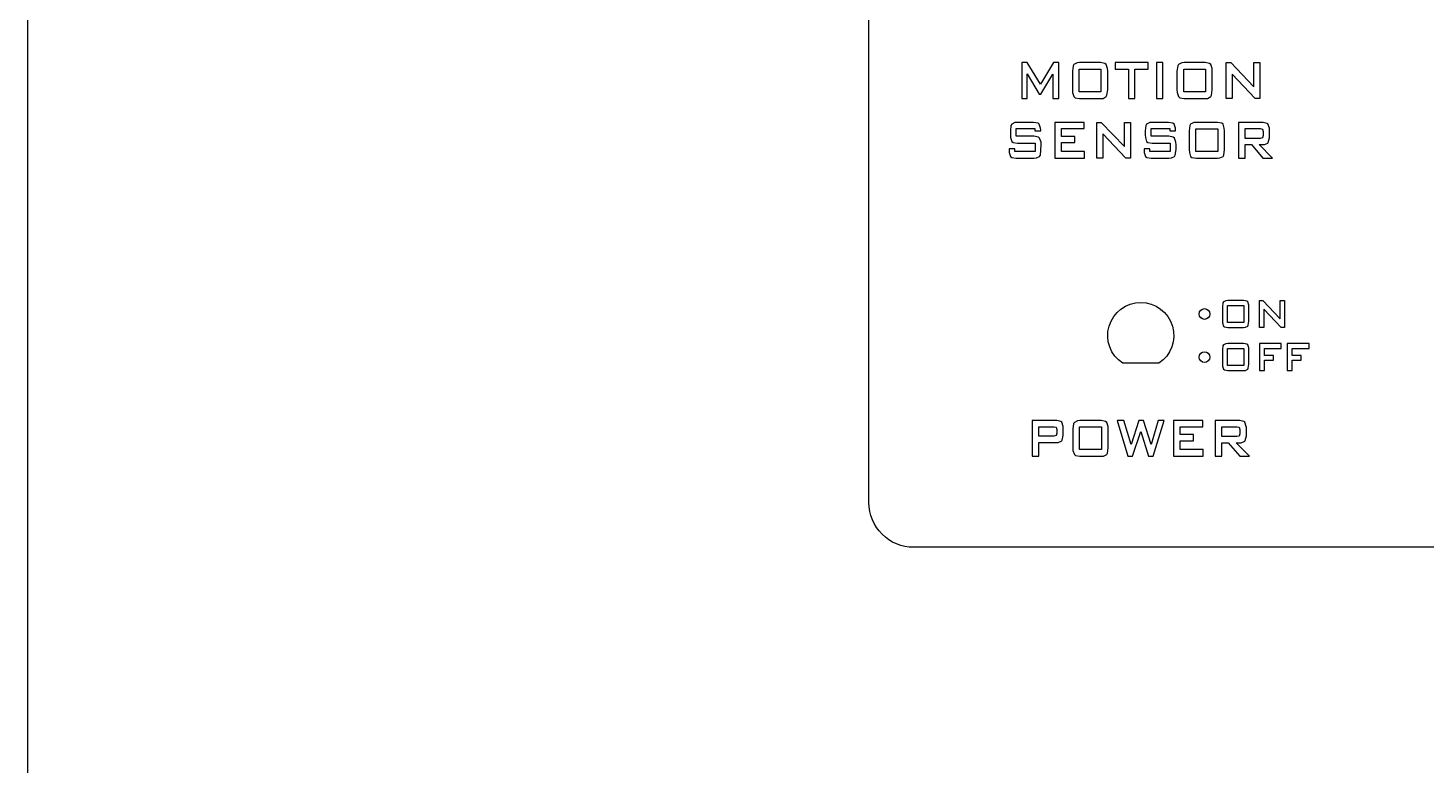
# Model space of a CAD drawing. Header units: inches. Extents: x 17686.2 to 17710.1, y 16300.4 to 16318.2.
# Drawn here: x 17686.235 to 17690.142, y 16304.663 to 16306.723 of the extents above; entities that cross this region are included whole.
import ezdxf

# ---------------------------------------------------------------- set-up
doc = ezdxf.new("R2010")
doc.units = ezdxf.units.IN
doc.header["$MEASUREMENT"] = 0

msp = doc.modelspace()

# ---------------------------------------------------------------- linework, layer by layer
at = {"color": 3}
msp.add_lwpolyline([(17686.2346, 16315.4846), (17710.1116, 16315.4846), (17710.1116, 16300.3715), (17686.2346, 16300.3715)], close=True, dxfattribs=at)
at = {"color": 1, "linetype": 'ByBlock'}
for points in [[(17688.7098, 16308.8868), (17693.771, 16308.8868, -0.414214), (17693.896, 16308.7618), (17693.896, 16305.3968, -0.414214), (17693.771, 16305.2718), (17688.7098, 16305.2718, -0.414214), (17688.5848, 16305.3968), (17688.5848, 16308.7618, -0.414214)], [(17689.3949, 16305.786), (17689.2939, 16305.786, -3.366502)]]:
    msp.add_lwpolyline(points, format="xyb", close=True, dxfattribs=at)
at = {"color": 2, "linetype": 'ByBlock', "flags": 128}
for points in [[(17689.0266, 16306.526), (17689.0266, 16306.5947), (17689.0609, 16306.5379), (17689.0648, 16306.5379), (17689.0982, 16306.5942), (17689.0987, 16306.526), (17689.1158, 16306.526), (17689.1158, 16306.6263), (17689.1008, 16306.6263), (17689.0644, 16306.5656), (17689.0266, 16306.6263), (17689.0116, 16306.6263), (17689.0116, 16306.526)], [(17689.3282, 16306.526), (17689.3282, 16306.6083), (17689.3651, 16306.6083), (17689.3651, 16306.6263), (17689.2732, 16306.6263), (17689.2732, 16306.6083), (17689.3097, 16306.6083), (17689.3097, 16306.526)], [(17689.388, 16306.526), (17689.4064, 16306.526), (17689.4064, 16306.6263), (17689.388, 16306.6263)], [(17689.446, 16306.5423), (17689.45, 16306.5313), (17689.4535, 16306.5282), (17689.4658, 16306.526), (17689.5243, 16306.526), (17689.5313, 16306.5264), (17689.5401, 16306.5313), (17689.5423, 16306.5348), (17689.5441, 16306.5498), (17689.5441, 16306.6096), (17689.5401, 16306.6211), (17689.5366, 16306.6237), (17689.5243, 16306.6263), (17689.4658, 16306.6263), (17689.4588, 16306.6259), (17689.45, 16306.6211), (17689.4478, 16306.6175), (17689.4456, 16306.6026), (17689.4456, 16306.5498)], [(17689.596, 16306.6263), (17689.6606, 16306.5586), (17689.6606, 16306.6263), (17689.6773, 16306.6263), (17689.6773, 16306.526), (17689.6645, 16306.526), (17689.5999, 16306.5942), (17689.5999, 16306.526), (17689.5832, 16306.526), (17689.5832, 16306.6263)], [(17689.1721, 16306.5449), (17689.1721, 16306.6083), (17689.2332, 16306.6083), (17689.2332, 16306.5449)], [(17689.4645, 16306.5449), (17689.4645, 16306.6083), (17689.5256, 16306.6083), (17689.5256, 16306.5449)], [(17689.1044, 16306.3592), (17689.187, 16306.3592), (17689.187, 16306.3782), (17689.1228, 16306.3782), (17689.1228, 16306.4028), (17689.1598, 16306.4028), (17689.1598, 16306.42), (17689.1228, 16306.42), (17689.1228, 16306.4424), (17689.1862, 16306.4424), (17689.1862, 16306.4591), (17689.1044, 16306.4591)], [(17689.2341, 16306.4591), (17689.2987, 16306.3918), (17689.2987, 16306.4591), (17689.3154, 16306.4591), (17689.3154, 16306.3592), (17689.3027, 16306.3592), (17689.238, 16306.427), (17689.238, 16306.3592), (17689.2213, 16306.3592), (17689.2213, 16306.4591)], [(17689.3572, 16306.4173), (17689.3607, 16306.4059), (17689.3642, 16306.4032), (17689.3766, 16306.401), (17689.4262, 16306.401), (17689.4262, 16306.3782), (17689.3699, 16306.3782), (17689.3699, 16306.3856), (17689.3537, 16306.3856), (17689.3537, 16306.3755), (17689.3576, 16306.3641), (17689.3611, 16306.3614), (17689.3735, 16306.3592), (17689.4227, 16306.3592), (17689.4298, 16306.3597), (17689.439, 16306.3641), (17689.4407, 16306.368), (17689.4429, 16306.383), (17689.4429, 16306.3966), (17689.4425, 16306.4037), (17689.439, 16306.4151), (17689.435, 16306.4182), (17689.4227, 16306.4204), (17689.373, 16306.4204), (17689.373, 16306.442), (17689.4254, 16306.442), (17689.4254, 16306.4354), (17689.4416, 16306.4354), (17689.4416, 16306.4428), (17689.4377, 16306.4543), (17689.4342, 16306.4569), (17689.4218, 16306.4591), (17689.3766, 16306.4591), (17689.3699, 16306.4587), (17689.3607, 16306.4543), (17689.3589, 16306.4508), (17689.3568, 16306.4358), (17689.3568, 16306.4244)], [(17689.4803, 16306.3755), (17689.4838, 16306.3641), (17689.4874, 16306.3614), (17689.4997, 16306.3592), (17689.5586, 16306.3592), (17689.5652, 16306.3597), (17689.5744, 16306.3641), (17689.5762, 16306.368), (17689.5783, 16306.383), (17689.5783, 16306.4358), (17689.5779, 16306.4428), (17689.5744, 16306.4543), (17689.5709, 16306.4569), (17689.5586, 16306.4591), (17689.4997, 16306.4591), (17689.4931, 16306.4587), (17689.4838, 16306.4543), (17689.4816, 16306.4508), (17689.4799, 16306.4358), (17689.4799, 16306.383)], [(17689.4983, 16306.3782), (17689.4983, 16306.4415), (17689.5599, 16306.4415), (17689.5599, 16306.3782)], [(17689.636, 16306.3592), (17689.636, 16306.3971), (17689.6536, 16306.3971), (17689.6856, 16306.3592), (17689.7125, 16306.3592), (17689.6755, 16306.3971), (17689.6901, 16306.3971), (17689.6997, 16306.4015), (17689.7006, 16306.4028), (17689.7041, 16306.4164), (17689.7041, 16306.4398), (17689.7037, 16306.4428), (17689.6997, 16306.4547), (17689.6975, 16306.4565), (17689.6861, 16306.4591), (17689.6175, 16306.4591), (17689.6175, 16306.3592)], [(17689.6777, 16306.442), (17689.6843, 16306.4402), (17689.6861, 16306.4341), (17689.6861, 16306.4222), (17689.6843, 16306.416), (17689.6777, 16306.4143), (17689.636, 16306.4143), (17689.636, 16306.442)], [(17689.5727, 16305.8987), (17689.5757, 16305.8899), (17689.5782, 16305.888), (17689.5873, 16305.8864), (17689.6316, 16305.8864), (17689.6368, 16305.8867), (17689.6436, 16305.8899), (17689.6449, 16305.8928), (17689.6465, 16305.9039), (17689.6465, 16305.9436), (17689.6461, 16305.9488), (17689.6436, 16305.9576), (17689.641, 16305.9595), (17689.6316, 16305.9615), (17689.5873, 16305.9615), (17689.5824, 16305.9608), (17689.5757, 16305.9576), (17689.574, 16305.955), (17689.5724, 16305.9436), (17689.5724, 16305.9039)], [(17689.6853, 16305.9615), (17689.7338, 16305.9106), (17689.7338, 16305.9615), (17689.7464, 16305.9615), (17689.7464, 16305.8864), (17689.7367, 16305.8864), (17689.6882, 16305.9372), (17689.6882, 16305.8864), (17689.6759, 16305.8864), (17689.6759, 16305.9615)], [(17689.5866, 16305.9003), (17689.5866, 16305.9479), (17689.6326, 16305.9479), (17689.6326, 16305.9003)], [(17689.5727, 16305.7783), (17689.5757, 16305.7695), (17689.5782, 16305.7676), (17689.5873, 16305.766), (17689.6316, 16305.766), (17689.6368, 16305.7663), (17689.6436, 16305.7695), (17689.6449, 16305.7724), (17689.6465, 16305.7838), (17689.6465, 16305.8232), (17689.6461, 16305.8288), (17689.6436, 16305.8372), (17689.641, 16305.8391), (17689.6316, 16305.841), (17689.5873, 16305.841), (17689.5824, 16305.8407), (17689.5757, 16305.8372), (17689.574, 16305.8346), (17689.5724, 16305.8232), (17689.5724, 16305.7838)], [(17689.6898, 16305.766), (17689.6898, 16305.7944), (17689.715, 16305.7944), (17689.715, 16305.808), (17689.6898, 16305.808), (17689.6898, 16305.8278), (17689.7367, 16305.8278), (17689.7367, 16305.841), (17689.6759, 16305.841), (17689.6759, 16305.766)], [(17689.7677, 16305.766), (17689.7677, 16305.7944), (17689.7929, 16305.7944), (17689.7929, 16305.808), (17689.7677, 16305.808), (17689.7677, 16305.8278), (17689.8146, 16305.8278), (17689.8146, 16305.841), (17689.7538, 16305.841), (17689.7538, 16305.766)], [(17689.5866, 16305.7799), (17689.5866, 16305.8274), (17689.6326, 16305.8274), (17689.6326, 16305.7799)], [(17689.0593, 16305.5261), (17689.0593, 16305.5651), (17689.1138, 16305.5651), (17689.1235, 16305.5695), (17689.1244, 16305.5708), (17689.1275, 16305.5841), (17689.1275, 16305.6094), (17689.1235, 16305.6214), (17689.1213, 16305.6231), (17689.1094, 16305.6262), (17689.0412, 16305.6262), (17689.0412, 16305.5261)], [(17689.1014, 16305.6089), (17689.108, 16305.6072), (17689.1098, 16305.601), (17689.1098, 16305.5903), (17689.108, 16305.5841), (17689.1014, 16305.5824), (17689.0593, 16305.5824), (17689.0593, 16305.6089)], [(17689.155, 16305.5425), (17689.159, 16305.5309), (17689.1621, 16305.5283), (17689.1745, 16305.5261), (17689.2333, 16305.5261), (17689.24, 16305.5265), (17689.2493, 16305.5309), (17689.2511, 16305.5345), (17689.2533, 16305.5496), (17689.2533, 16305.6023), (17689.2529, 16305.6094), (17689.2493, 16305.6209), (17689.2458, 16305.6236), (17689.2333, 16305.6262), (17689.1745, 16305.6262), (17689.1678, 16305.6253), (17689.159, 16305.6209), (17689.1567, 16305.6174), (17689.1545, 16305.6023), (17689.1545, 16305.5496)], [(17689.1731, 16305.5447), (17689.1731, 16305.6081), (17689.2347, 16305.6081), (17689.2347, 16305.5447)], [(17689.3086, 16305.5261), (17689.3215, 16305.5261), (17689.3441, 16305.5952), (17689.3658, 16305.5261), (17689.3786, 16305.5261), (17689.4096, 16305.6262), (17689.3928, 16305.6262), (17689.3733, 16305.5589), (17689.3516, 16305.6262), (17689.3387, 16305.6262), (17689.3175, 16305.5589), (17689.2971, 16305.6262), (17689.2781, 16305.6262)], [(17689.4357, 16305.5261), (17689.5186, 16305.5261), (17689.5186, 16305.5447), (17689.4544, 16305.5447), (17689.4544, 16305.5695), (17689.4915, 16305.5695), (17689.4915, 16305.5868), (17689.4544, 16305.5868), (17689.4544, 16305.6089), (17689.5177, 16305.6089), (17689.5177, 16305.6262), (17689.4357, 16305.6262)], [(17689.5713, 16305.5261), (17689.5713, 16305.5637), (17689.5885, 16305.5637), (17689.6209, 16305.5261), (17689.6479, 16305.5261), (17689.6107, 16305.5637), (17689.6213, 16305.5637), (17689.6253, 16305.5642), (17689.635, 16305.5682), (17689.6359, 16305.5699), (17689.6395, 16305.5832), (17689.6395, 16305.6067), (17689.639, 16305.6094), (17689.635, 16305.6214), (17689.6328, 16305.6231), (17689.6213, 16305.6262), (17689.5526, 16305.6262), (17689.5526, 16305.5261)], [(17689.6129, 16305.6089), (17689.6195, 16305.6072), (17689.6213, 16305.601), (17689.6213, 16305.589), (17689.6195, 16305.5828), (17689.6129, 16305.581), (17689.5713, 16305.581), (17689.5713, 16305.6089)]]:
    msp.add_lwpolyline(points, close=True, dxfattribs=at)
for points in [[(17689.1536, 16306.6026), (17689.1536, 16306.5423), (17689.1576, 16306.5313), (17689.1611, 16306.5282), (17689.1734, 16306.526), (17689.2319, 16306.526), (17689.2389, 16306.5264), (17689.2477, 16306.5313), (17689.2499, 16306.5348), (17689.2521, 16306.5498), (17689.2521, 16306.6026), (17689.2517, 16306.6096), (17689.2477, 16306.6211), (17689.2442, 16306.6237), (17689.2319, 16306.6263), (17689.1734, 16306.6263), (17689.1664, 16306.6259), (17689.1576, 16306.6211), (17689.1554, 16306.6175), (17689.1536, 16306.6026)], [(17688.9799, 16306.4358), (17688.9799, 16306.4173), (17688.9839, 16306.4059), (17688.9874, 16306.4032), (17688.9997, 16306.401), (17689.0494, 16306.401), (17689.0494, 16306.3782), (17688.9927, 16306.3782), (17688.9927, 16306.3856), (17688.9764, 16306.3856), (17688.9764, 16306.383), (17688.9769, 16306.3755), (17688.9808, 16306.3641), (17688.9839, 16306.3614), (17688.9966, 16306.3592), (17689.0459, 16306.3592), (17689.0529, 16306.3597), (17689.0617, 16306.3641), (17689.0639, 16306.368), (17689.0657, 16306.3966), (17689.0657, 16306.4037), (17689.0617, 16306.4151), (17689.0582, 16306.4182), (17689.0459, 16306.4204), (17688.9962, 16306.4204), (17688.9962, 16306.442), (17689.0485, 16306.442), (17689.0485, 16306.4354), (17689.0648, 16306.4354), (17689.0648, 16306.4376), (17689.0644, 16306.4428), (17689.0604, 16306.4543), (17689.0573, 16306.4569), (17689.045, 16306.4591), (17688.9997, 16306.4591), (17688.9927, 16306.4587), (17688.9839, 16306.4543), (17688.9817, 16306.4508), (17688.9799, 16306.4358)], [(17689.1014, 16305.6089), (17689.1014, 16305.6085)], [(17689.6129, 16305.6089), (17689.6129, 16305.6085)]]:
    msp.add_lwpolyline(points, dxfattribs=at)
at = {"color": 2, "linetype": 'ByBlock'}
for centre in [(17689.5224, 16305.9237), (17689.5224, 16305.8033)]:
    msp.add_circle(centre, 0.015, dxfattribs=at)

doc.saveas('drawing.dxf')
